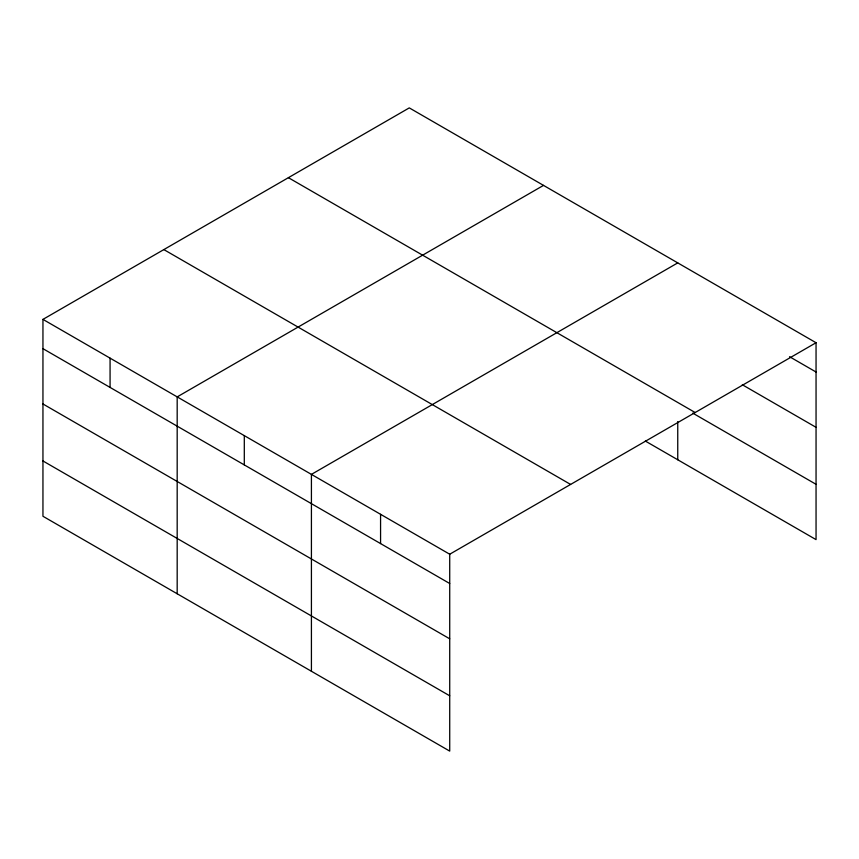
<?xml version="1.0" encoding="UTF-8"?>
<svg xmlns="http://www.w3.org/2000/svg" width="859" height="859" viewBox="0 0 859 859"><rect width="100%" height="100%" fill="white"/><g stroke="black" fill="none" stroke-linecap="round" stroke-linejoin="round"><path stroke-width="1.29" d="M449.719 638.817L449.719 554.227L42.95 319.387L42.95 516.27L449.719 751.11L449.719 638.817L42.95 403.977M645.345 441.064L816.05 539.613L816.05 342.73L409.281 107.89L42.95 319.387M543.522 185.383L177.179 396.89L177.179 593.773M677.751 262.886L311.42 474.383L311.42 671.266M449.719 554.227L816.05 342.73M789.539 356.7L816.05 372.011M742.294 384.735L816.05 427.32M288.399 177.684L695.156 412.524M692.73 413.104L816.05 484.304M163.844 249.593L570.601 484.433M42.95 348.668L449.719 583.508M42.95 460.961L449.719 695.801M677.751 421.576L677.751 459.769M380.569 514.305L380.569 543.586M244.3 435.631L244.3 464.912M110.07 358.139L110.07 387.409"/></g></svg>
